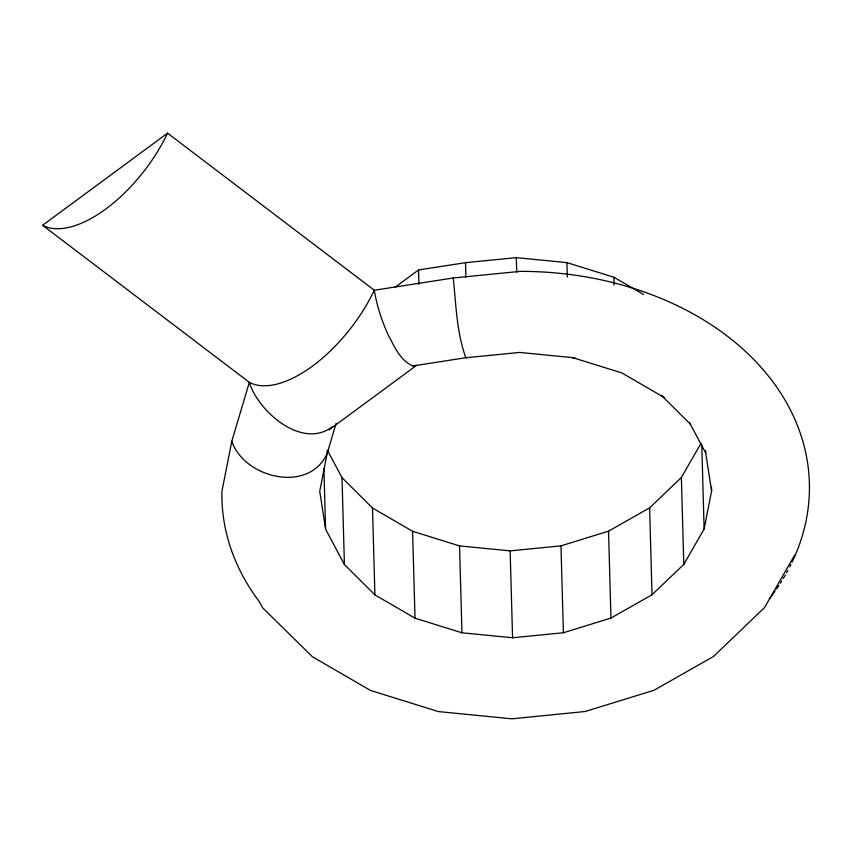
<?xml version="1.0" encoding="UTF-8"?>
<svg xmlns="http://www.w3.org/2000/svg" width="852" height="852" viewBox="0 0 852 852"><rect width="100%" height="100%" fill="white"/><g stroke="black" fill="none" stroke-linecap="round" stroke-linejoin="round"><path stroke-width="1.28" d="M792.072 562.192A293.823 219.72 -1.6 0 0 520.295 271.362L453.253 277.986L374.294 290.234A107.064 52.068 -52.8 0 1 249.338 382.346L231.787 441.24L221.925 491.306A293.823 219.72 -1.6 0 0 258.965 601.182L262.65 607.806L312.354 656.7L370.386 690.397L438.354 711.569L511.914 718.832L585.186 711.495L654.048 690.248L713.507 656.487L764.553 607.551L794.607 555.238M336.146 423.263L327.2 453.307L319.724 491.253L325.592 529.198L344.421 564.546L374.923 594.898L415.02 618.179L461.965 632.802L512.574 637.765L563.396 632.748L610.959 618.073L652.025 594.749L683.805 564.375L704.125 529.007L711.601 491.05L711.495 487.099M327.424 450.282L342.003 477.652L372.494 508.005L412.592 531.286L459.537 545.908L510.146 550.871L560.967 545.855L608.53 531.179L649.607 507.856L681.376 477.482L701.047 443.253M466.853 357.542L412.943 365.945C400.067 360.684 394.38 346.263 388.129 334.847C381.696 320.618 376.85 305.644 374.294 290.234L167.567 133.168A107.064 52.068 -52.8 0 1 42.6 225.29L249.338 382.346C258.337 411.804 302.503 449.994 332.514 426.586M42.6 225.29L167.567 133.168M395.03 287.273L418.524 269.946L465.501 262.672L516.323 257.645L566.931 262.618L613.887 277.241L643.665 294.526M328.968 429.919L416.575 365.338L412.943 365.945M662.228 395.829L664.07 397.437L621.917 372.952L572.555 357.584L574.898 357.851L519.635 352.43L465.82 357.744C456.672 332.408 456.022 304.622 453.253 277.986M661.365 395.296L690.589 424.392M689.332 422.315L705.733 453.104L711.601 491.05M231.787 441.24C244.503 478.622 309.5 493.745 327.2 453.307L327.125 450.665M705.658 450.474L705.733 453.104M701.771 444.744L704.125 529.007M681.376 477.482L683.805 564.375M649.607 507.856L652.025 594.749M613.887 277.241L614.1 285.132M608.53 531.179L610.959 618.073M566.931 262.618L567.336 277.102M560.967 545.855L563.396 632.748M516.323 257.645L516.727 272.129M510.146 550.871L512.574 637.765M465.501 262.672L465.906 277.145M459.537 545.908L461.965 632.802M418.524 269.946L418.928 284.43M412.592 531.286L415.02 618.179M372.494 508.005L374.923 594.898M342.003 477.652L344.421 564.546M323.909 468.632L325.592 529.198M790.912 564.567A293.823 219.72 -1.6 0 1 789.719 566.921M787.866 570.457A293.823 219.72 -1.6 0 1 786.588 572.789M785.267 575.121A293.823 219.72 -1.6 0 1 783.222 578.593M781.817 580.904A293.823 219.72 -1.6 0 1 780.379 583.183M778.909 585.462A293.823 219.72 -1.6 0 1 776.641 588.849M775.086 591.075A293.823 219.72 -1.6 0 1 769.42 598.764"/></g></svg>
